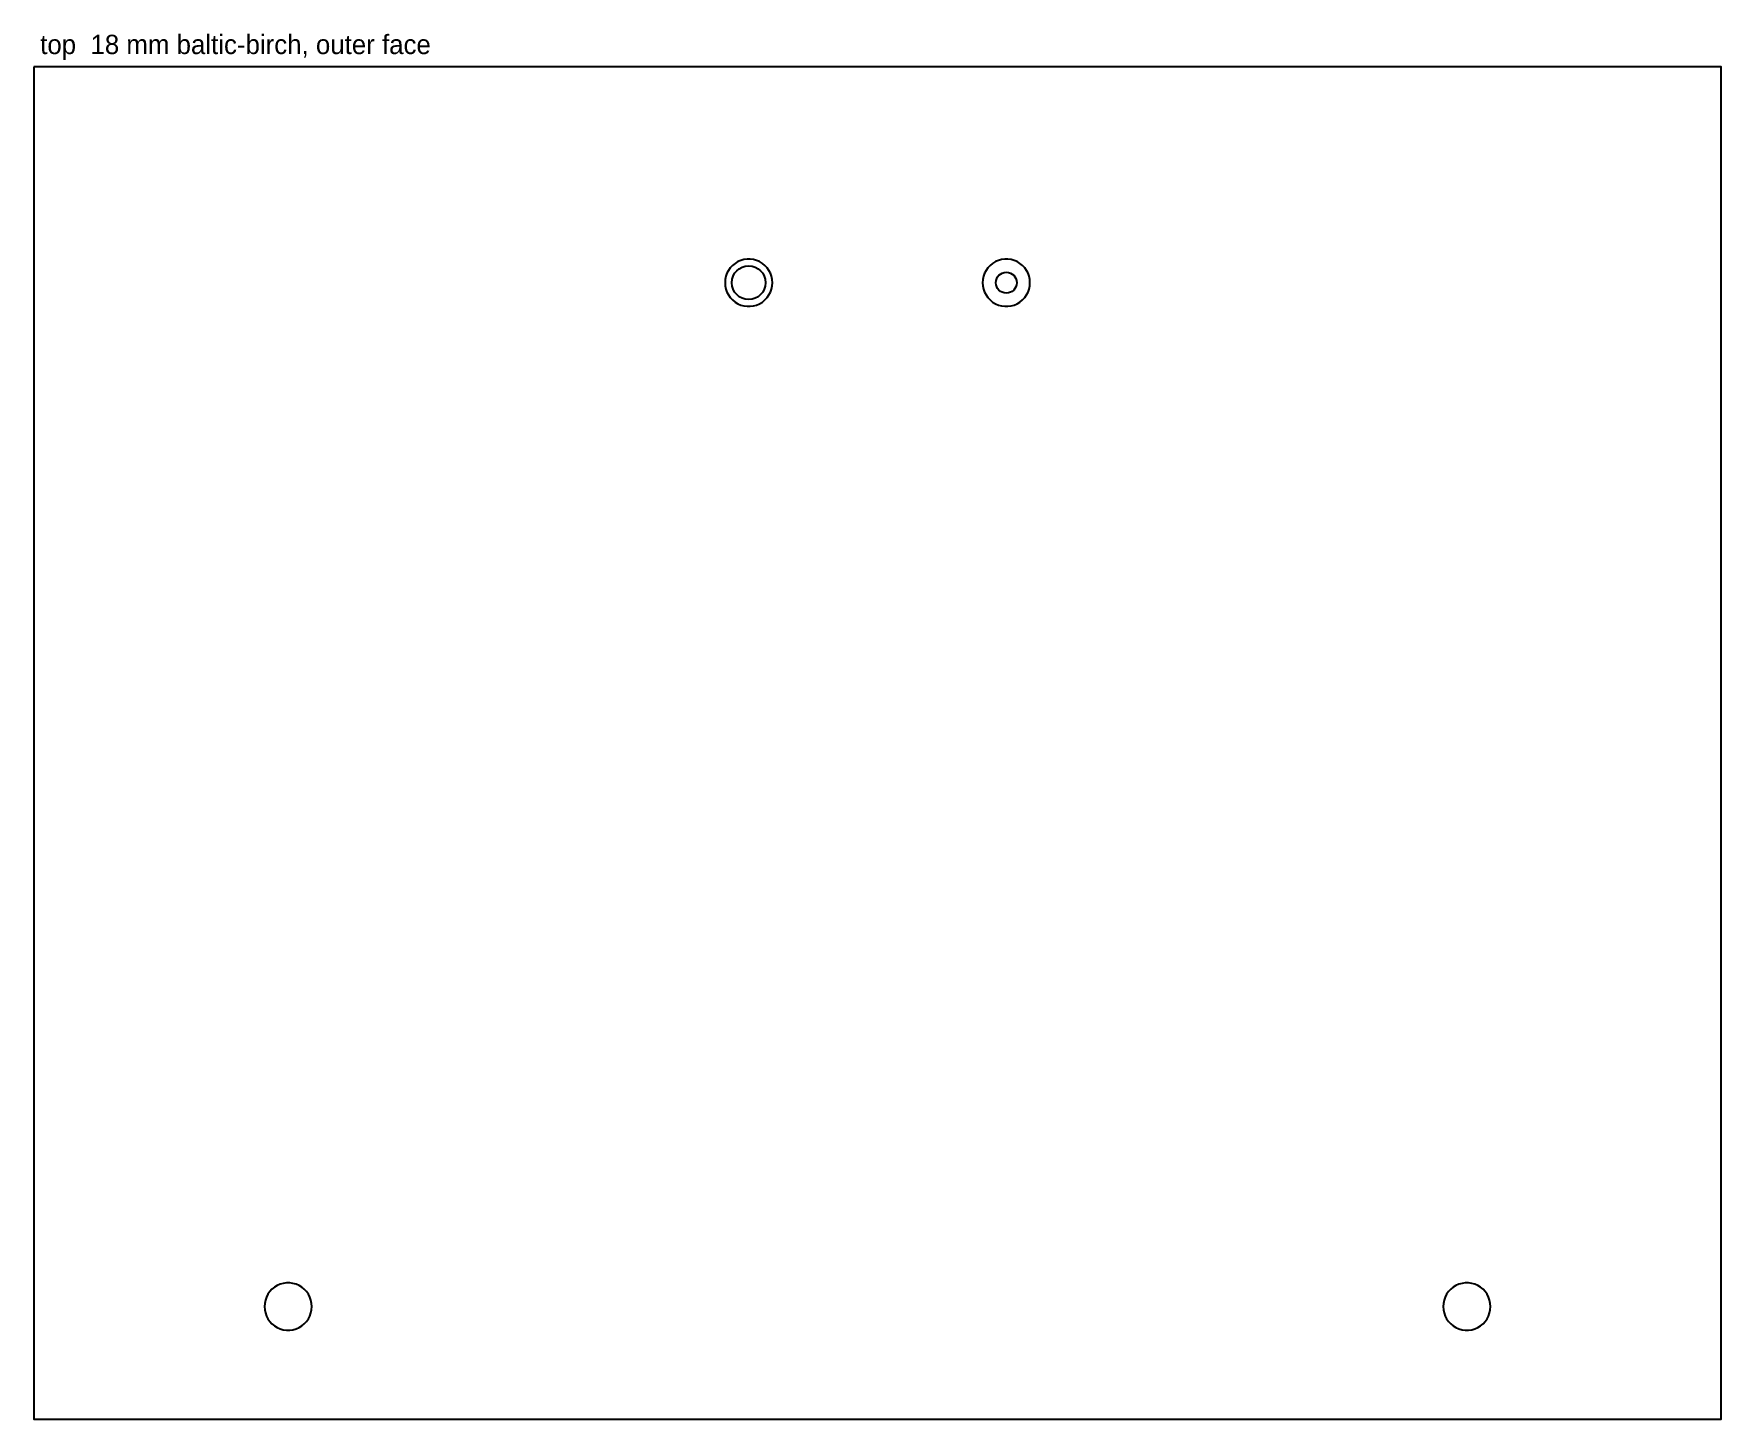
# Model space of a CAD drawing. Header units: millimetres. Extents: x 0 to 524, y 0 to 430.
import ezdxf

# ---------------------------------------------------------------- set-up
doc = ezdxf.new("R2010")
doc.units = ezdxf.units.MM
for name, color, linetype in [('CUT_INSIDE', 5, 'Continuous'), ('CUT_OUTSIDE', 1, 'Continuous'), ('NOTES', 7, 'Continuous'), ('POCKET_15MM', 3, 'Continuous')]:
    doc.layers.add(name, color=color, linetype=linetype)

msp = doc.modelspace()

# ---------------------------------------------------------------- linework, layer by layer
at = {"layer": 'CUT_INSIDE'}
for centre, radius in [((222, 353), 5.25), ((302, 353), 3.25)]:
    msp.add_circle(centre, radius, dxfattribs=at)
at = {"layer": 'CUT_OUTSIDE'}
msp.add_lwpolyline([(0, 420), (0, 0), (524, 0), (524, 420), (0, 420)], close=True, dxfattribs=at)
at = {"layer": 'POCKET_15MM'}
for points in [[(229.35, 353), (229.28, 354), (229.08, 354.98), (228.74, 355.93), (228.28, 356.82), (227.7, 357.64), (227.02, 358.37), (226.24, 359), (225.38, 359.53), (224.46, 359.93), (223.5, 360.2), (222.5, 360.33), (221.5, 360.33), (220.5, 360.2), (219.54, 359.93), (218.62, 359.53), (217.76, 359), (216.98, 358.37), (216.3, 357.64), (215.72, 356.82), (215.26, 355.93), (214.92, 354.98), (214.72, 354), (214.65, 353), (214.72, 352), (214.92, 351.02), (215.26, 350.07), (215.72, 349.18), (216.3, 348.36), (216.98, 347.63), (217.76, 347), (218.62, 346.47), (219.54, 346.07), (220.5, 345.8), (221.5, 345.67), (222.5, 345.67), (223.5, 345.8), (224.46, 346.07), (225.38, 346.47), (226.24, 347), (227.02, 347.63), (227.7, 348.36), (228.28, 349.18), (228.74, 350.07), (229.08, 351.02), (229.28, 352), (229.35, 353)], [(309.35, 353), (309.28, 354), (309.08, 354.98), (308.74, 355.93), (308.28, 356.82), (307.7, 357.64), (307.02, 358.37), (306.24, 359), (305.38, 359.53), (304.46, 359.93), (303.5, 360.2), (302.5, 360.33), (301.5, 360.33), (300.5, 360.2), (299.54, 359.93), (298.62, 359.53), (297.76, 359), (296.98, 358.37), (296.3, 357.64), (295.72, 356.82), (295.26, 355.93), (294.92, 354.98), (294.72, 354), (294.65, 353), (294.72, 352), (294.92, 351.02), (295.26, 350.07), (295.72, 349.18), (296.3, 348.36), (296.98, 347.63), (297.76, 347), (298.62, 346.47), (299.54, 346.07), (300.5, 345.8), (301.5, 345.67), (302.5, 345.67), (303.5, 345.8), (304.46, 346.07), (305.38, 346.47), (306.24, 347), (307.02, 347.63), (307.7, 348.36), (308.28, 349.18), (308.74, 350.07), (309.08, 351.02), (309.28, 352), (309.35, 353)], [(86.35, 35), (86.28, 36), (86.08, 36.98), (85.74, 37.93), (85.28, 38.82), (84.7, 39.64), (84.02, 40.37), (83.24, 41), (82.38, 41.53), (81.46, 41.93), (80.5, 42.2), (79.5, 42.33), (78.5, 42.33), (77.5, 42.2), (76.54, 41.93), (75.62, 41.53), (74.76, 41), (73.98, 40.37), (73.3, 39.64), (72.72, 38.82), (72.26, 37.93), (71.92, 36.98), (71.72, 36), (71.65, 35), (71.72, 34), (71.92, 33.02), (72.26, 32.07), (72.72, 31.18), (73.3, 30.36), (73.98, 29.63), (74.76, 29), (75.62, 28.47), (76.54, 28.07), (77.5, 27.8), (78.5, 27.67), (79.5, 27.67), (80.5, 27.8), (81.46, 28.07), (82.38, 28.47), (83.24, 29), (84.02, 29.63), (84.7, 30.36), (85.28, 31.18), (85.74, 32.07), (86.08, 33.02), (86.28, 34), (86.35, 35)], [(452.35, 35), (452.28, 36), (452.08, 36.98), (451.74, 37.93), (451.28, 38.82), (450.7, 39.64), (450.02, 40.37), (449.24, 41), (448.38, 41.53), (447.46, 41.93), (446.5, 42.2), (445.5, 42.33), (444.5, 42.33), (443.5, 42.2), (442.54, 41.93), (441.62, 41.53), (440.76, 41), (439.98, 40.37), (439.3, 39.64), (438.72, 38.82), (438.26, 37.93), (437.92, 36.98), (437.72, 36), (437.65, 35), (437.72, 34), (437.92, 33.02), (438.26, 32.07), (438.72, 31.18), (439.3, 30.36), (439.98, 29.63), (440.76, 29), (441.62, 28.47), (442.54, 28.07), (443.5, 27.8), (444.5, 27.67), (445.5, 27.67), (446.5, 27.8), (447.46, 28.07), (448.38, 28.47), (449.24, 29), (450.02, 29.63), (450.7, 30.36), (451.28, 31.18), (451.74, 32.07), (452.08, 33.02), (452.28, 34), (452.35, 35)]]:
    msp.add_lwpolyline(points, close=True, dxfattribs=at)

# ---------------------------------------------------------------- texts
at = {"layer": 'NOTES'}
msp.add_text('top  18 mm baltic-birch, outer face', height=6, dxfattribs=at).set_placement((2, 424))

doc.saveas('drawing.dxf')
